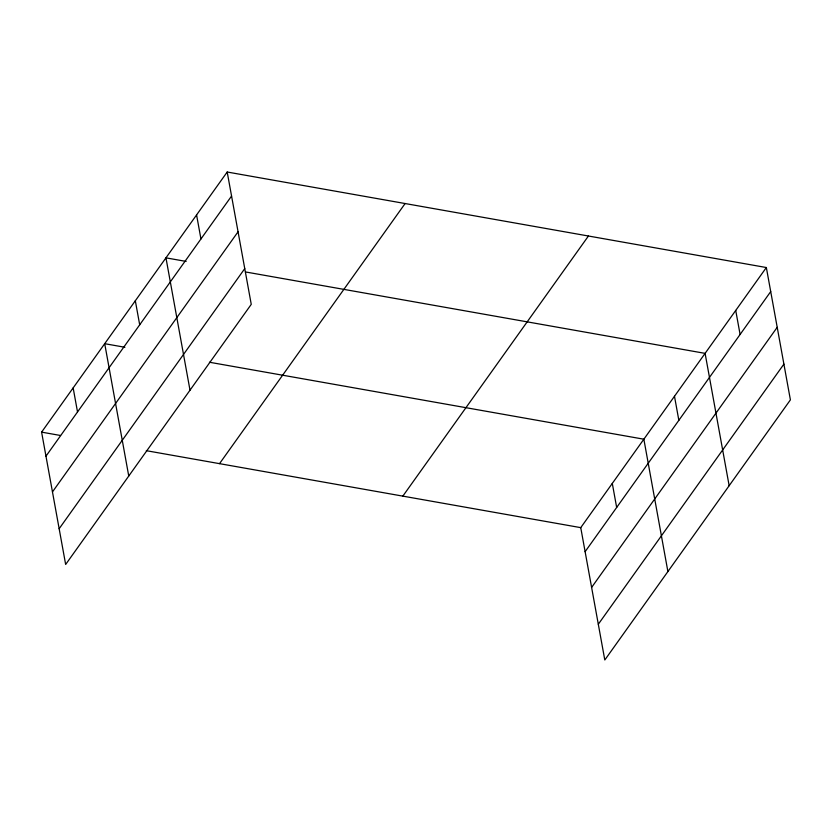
<?xml version="1.0" encoding="UTF-8"?>
<svg xmlns="http://www.w3.org/2000/svg" width="832" height="832" viewBox="0 0 832 832"><rect width="100%" height="100%" fill="white"/><g stroke="black" fill="none" stroke-linecap="round" stroke-linejoin="round"><path stroke-width="1.25" d="M227.198 172.016L251.254 304.356L65.655 564.47L41.6 432.13L227.198 172.016L766.345 267.53L790.4 399.87L604.802 659.984L580.746 527.644L766.345 267.53M45.968 456.175L231.566 196.05M52.468 491.91L238.066 231.795M59.155 528.736L244.754 268.611M219.523 463.653L405.122 203.528M402.834 496.132L588.432 236.007M585.114 551.689L770.723 291.564M591.614 587.423L777.213 327.309M598.302 624.25L783.9 364.125M186.139 261.425L165.953 257.847L190.008 390.198M245.45 271.939L705.099 353.371L729.154 485.711M124.894 347.266L104.707 343.689L128.752 476.029M209.435 362.242L643.854 439.202L667.898 571.542M41.6 432.13L60.528 435.49M146.328 450.684L580.746 527.644M735.727 310.45L740.095 334.485M674.482 396.282L678.85 420.326M612.3 483.423L616.668 507.468M196.581 214.937L200.949 238.971M135.325 300.768L139.693 324.813M73.154 387.91L77.522 411.954"/></g></svg>
